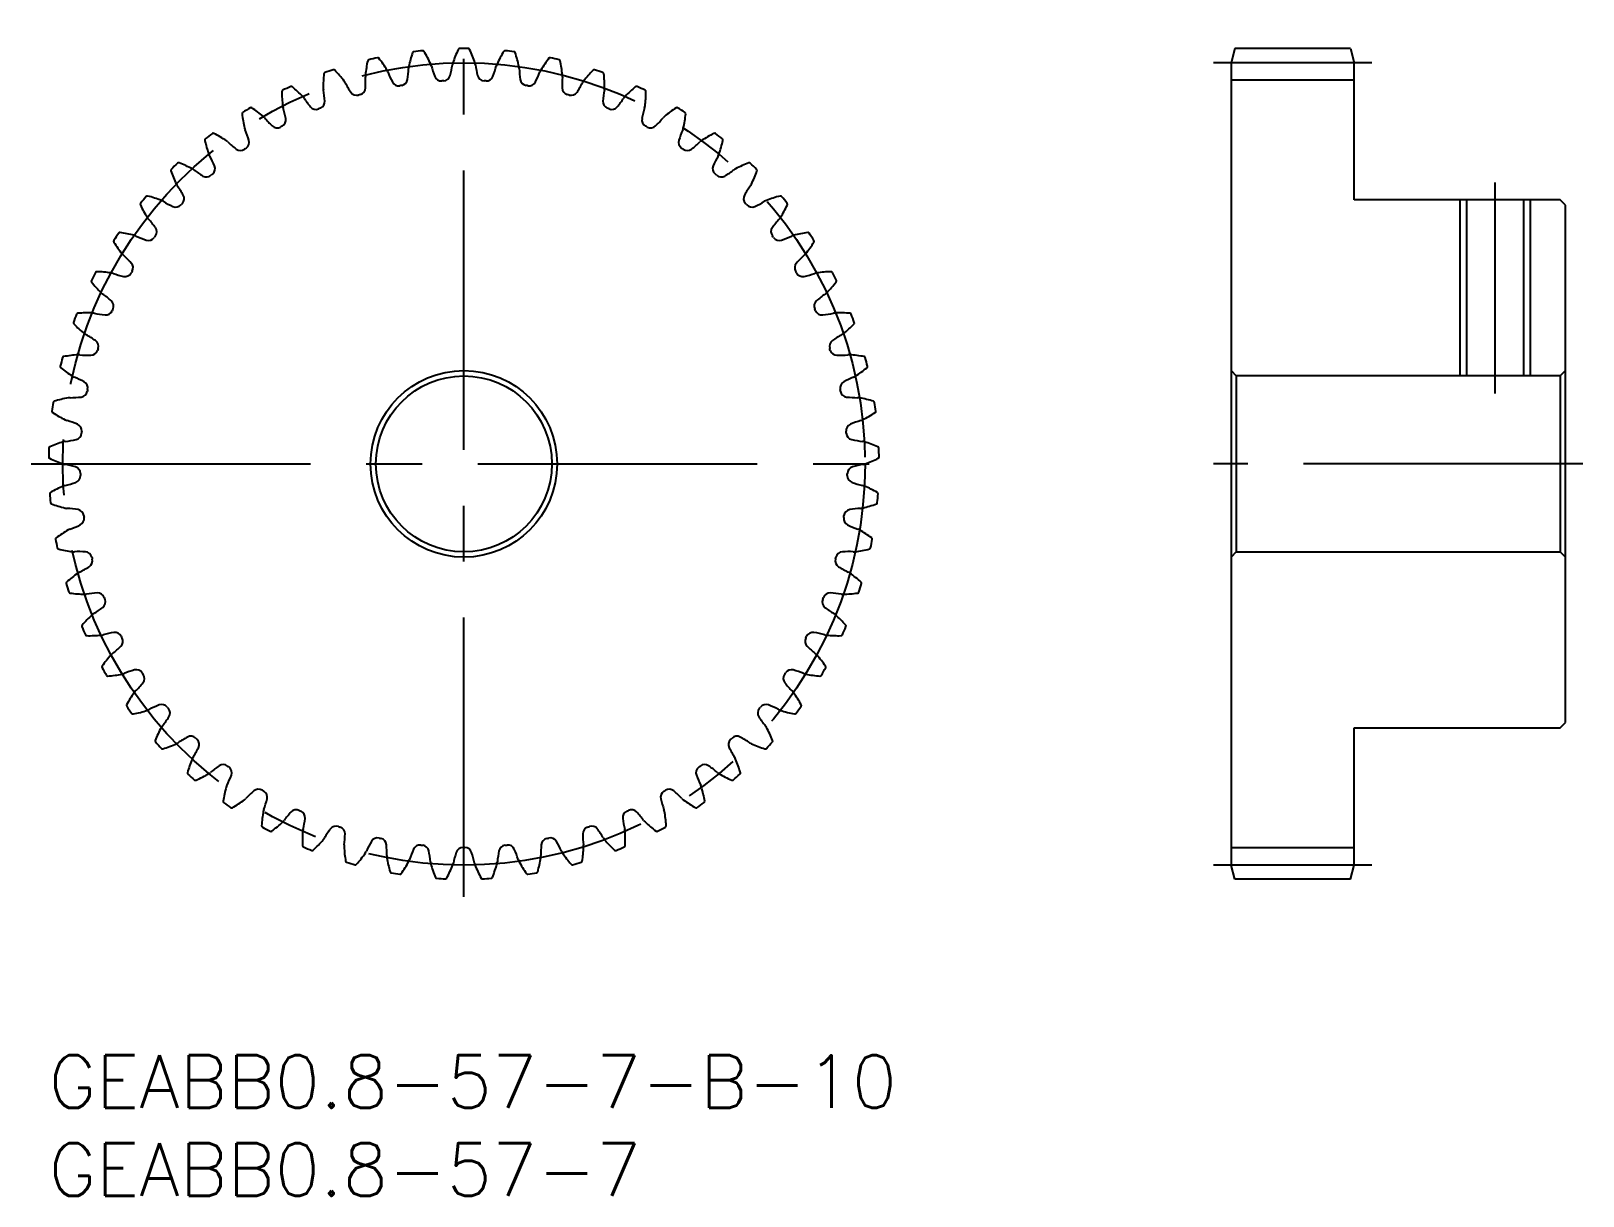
# Model space of a CAD drawing. Extents: x -1 to 87.2, y -8 to 58.2.
import ezdxf

# ---------------------------------------------------------------- set-up
doc = ezdxf.new("R2010")
doc.units = 0
doc.header["$LTSCALE"] = 0.5
doc.linetypes.add('CENTER', pattern=[50.8, 31.75, -6.35, 6.35, -6.35])
for name, color, linetype in [('MSM_CENTER', 1, 'CENTER'), ('MSM_CONTINUOUS', 7, 'CONTINUOUS'), ('MSM_NARROW', 5, 'CONTINUOUS'), ('MSM_PART_NUMBER', 7, 'CONTINUOUS')]:
    doc.layers.add(name, color=color, linetype=linetype)
doc.styles.get("Standard").update_dxf_attribs({"font": 'txt.shx', "height": 3, "bigfont": 'bigfont.shx'})

# ---------------------------------------------------------------- blocks, each defined once
blk = doc.blocks.new('*U2')
at = {"layer": 'MSM_PART_NUMBER'}
blk.add_text('GEABB0.8-57-7-B-10', height=3, dxfattribs=at).set_placement((0, -3))
blk = doc.blocks.new('*U3')
at = {"layer": 'MSM_PART_NUMBER'}
blk.add_text('GEABB0.8-57-7', height=3, dxfattribs=at).set_placement((0, -8))

msp = doc.modelspace()

# ---------------------------------------------------------------- linework, layer by layer
at = {"layer": 'MSM_CENTER'}
for p, q in [((23.6, 9), (23.6, 58.2)), ((75.2, 56.4), (66.2, 56.4)), ((82.2, 49.6), (82.2, 37.6)), ((-1, 33.6), (48.2, 33.6)), ((87.2, 33.6), (66.2, 33.6)), ((75.2, 10.8), (66.2, 10.8))]:
    msp.add_line(p, q, dxfattribs=at)
msp.add_circle((23.6, 33.6), 22.8, dxfattribs=at)
at = {"layer": 'MSM_CONTINUOUS'}
for p, q in [((67.414, 57.2), (67.2, 56.4)), ((73.986, 57.2), (67.414, 57.2)), ((73.986, 57.2), (74.2, 56.4)), ((67.2, 56.4), (67.2, 10.8)), ((74.2, 48.6), (74.2, 56.4)), ((74.2, 55.4), (67.2, 55.4)), ((85.9, 48.6), (74.2, 48.6)), ((80.579, 48.6), (80.579, 38.6)), ((83.821, 48.6), (83.821, 38.6)), ((86.2, 48.3), (85.9, 48.6)), ((86.2, 18.9), (86.2, 48.3)), ((67.2, 38.9), (67.5, 38.6)), ((85.9, 38.6), (86.2, 38.9)), ((67.5, 38.6), (67.5, 28.6)), ((85.9, 38.6), (67.5, 38.6)), ((85.9, 38.6), (85.9, 28.6)), ((67.5, 28.6), (67.2, 28.3)), ((67.5, 28.6), (85.9, 28.6)), ((86.2, 28.3), (85.9, 28.6)), ((74.2, 10.8), (74.2, 18.6)), ((74.2, 18.6), (85.9, 18.6)), ((85.9, 18.6), (86.2, 18.9)), ((67.2, 11.8), (74.2, 11.8)), ((67.414, 10), (67.2, 10.8)), ((73.986, 10), (74.2, 10.8)), ((73.986, 10), (67.414, 10))]:
    msp.add_line(p, q, dxfattribs=at)
for radius in [5.3, 5]:
    msp.add_circle((23.6, 33.6), radius, dxfattribs=at)
for centre, radius, start, end in [((25.092, 54.984), 7.125, 167.61867, 174.21053), ((18.21, 56.494), 0.08, 103.24716, 167.61868), ((23.6, 33.6), 23.6, 102.01624, 103.24692), ((18.703, 56.605), 0.08, 37.64449, 102.01626), ((13.125, 52.302), 7.125, 31.05263, 37.64449), ((27.435, 54.69), 7.125, 161.30288, 167.89474), ((20.762, 56.948), 0.08, 96.93137, 161.30289), ((23.6, 33.6), 23.6, 95.70045, 96.93113), ((21.264, 57.004), 0.08, 31.3287, 95.70044), ((15.246, 53.341), 7.125, 24.73684, 31.3287), ((29.732, 54.14), 7.125, 154.98709, 161.57895), ((23.347, 57.119), 0.08, 90.61558, 154.9871), ((23.6, 33.6), 23.6, 89.38466, 90.61534), ((23.853, 57.119), 0.08, 25.01291, 89.38468), ((17.468, 54.14), 7.125, 18.42105, 25.01291), ((31.954, 53.341), 7.125, 148.6713, 155.26316), ((25.936, 57.004), 0.08, 84.29979, 148.67133), ((23.6, 33.6), 23.6, 83.06887, 84.29955), ((26.438, 56.948), 0.08, 18.69703, 83.06885), ((19.765, 54.69), 7.125, 12.10526, 18.69712), ((34.075, 52.302), 7.125, 142.35551, 148.94737), ((28.497, 56.605), 0.08, 77.98376, 142.35554), ((23.6, 33.6), 23.6, 76.75308, 77.98376), ((28.99, 56.494), 0.08, 12.38124, 76.75306), ((22.108, 54.984), 7.125, 5.78947, 12.38133), ((22.73, 55.018), 7.125, 173.93446, 180.52632), ((15.725, 55.762), 0.08, 109.5627, 173.93447), ((23.6, 33.6), 23.6, 108.33203, 109.5627), ((16.202, 55.926), 0.08, 43.96028, 108.33205), ((11.131, 51.036), 7.125, 37.36842, 43.96028), ((18.662, 55.636), 0.662, 174.21026, 184.28693), ((12.317, 55.16), 5.7, 358.03082, 4.28719), ((18.662, 55.636), 0.662, 20.97623, 31.0529), ((24.602, 57.913), 5.7, 200.97597, 207.23234), ((14.758, 56.27), 5.7, 351.71503, 357.9714), ((21.116, 56.045), 0.662, 167.89447, 177.97114), ((21.116, 56.045), 0.662, 14.66044, 24.73711), ((27.271, 57.655), 5.7, 194.66018, 200.91655), ((22.32, 55.763), 0.4, 200.91654, 273.30515), ((22.434, 55.769), 0.4, 273.01064, 345.39924), ((17.305, 57.105), 5.7, 345.39924, 351.65561), ((23.6, 56.182), 0.662, 161.57868, 171.65535), ((23.6, 56.182), 0.662, 8.34465, 18.42133), ((29.895, 57.105), 5.7, 188.34439, 194.60076), ((24.766, 55.769), 0.4, 194.60076, 266.98936), ((24.88, 55.763), 0.4, 266.69485, 339.08346), ((19.929, 57.655), 5.7, 339.08345, 345.33982), ((26.084, 56.045), 0.662, 155.26288, 165.33956), ((26.084, 56.045), 0.662, 2.02886, 12.10553), ((32.442, 56.27), 5.7, 182.0286, 188.28497), ((22.598, 57.913), 5.7, 332.76766, 339.02403), ((28.538, 55.636), 0.662, 148.94709, 159.02377), ((34.883, 55.16), 5.7, 175.71281, 181.96918), ((28.538, 55.636), 0.662, 355.71307, 5.78974), ((36.069, 51.036), 7.125, 136.03972, 142.63158), ((30.998, 55.926), 0.08, 71.66797, 136.03976), ((23.6, 33.6), 23.6, 70.4373, 71.66797), ((31.475, 55.762), 0.08, 6.06545, 70.43727), ((24.47, 55.018), 7.125, 359.47368, 6.06554), ((13.334, 54.761), 0.08, 115.87849, 180.25027), ((20.379, 54.792), 7.125, 180.25025, 186.8421), ((23.6, 33.6), 23.6, 114.64782, 115.87849), ((13.791, 54.977), 0.08, 50.27607, 114.64782), ((9.289, 49.559), 7.125, 43.68421, 50.27607), ((16.268, 54.959), 0.662, 180.52605, 190.60272), ((10.014, 53.788), 5.7, 4.34661, 10.60298), ((16.268, 54.959), 0.662, 27.29202, 37.36869), ((21.922, 57.876), 5.7, 207.29176, 213.54813), ((17.504, 54.947), 0.4, 213.54812, 285.93673), ((17.614, 54.978), 0.4, 285.64223, 358.03082), ((19.89, 55.488), 0.4, 207.23233, 279.62094), ((23.6, 33.6), 21.8, 99.32643, 99.62094), ((20.002, 55.507), 0.4, 279.32644, 351.71503), ((23.6, 33.6), 21.8, 93.01064, 93.30515), ((23.6, 33.6), 21.8, 86.69485, 86.98936), ((27.198, 55.507), 0.4, 188.28497, 260.67357), ((23.6, 33.6), 21.8, 80.37906, 80.67357), ((27.31, 55.488), 0.4, 260.37907, 332.76767), ((29.586, 54.978), 0.4, 181.96918, 254.35778), ((29.696, 54.947), 0.4, 254.06328, 326.45188), ((25.278, 57.876), 5.7, 326.45187, 332.70824), ((30.932, 54.959), 0.662, 142.6313, 152.70798), ((37.186, 53.788), 5.7, 169.39702, 175.65339), ((30.932, 54.959), 0.662, 349.39728, 359.47395), ((37.911, 49.559), 7.125, 129.72393, 136.31579), ((33.409, 54.977), 0.08, 65.35218, 129.72397), ((23.6, 33.6), 23.6, 64.12151, 65.35218), ((26.821, 54.792), 7.125, 353.1579, 359.74975), ((33.866, 54.761), 0.08, 359.74966, 64.12148), ((23.6, 33.6), 23.6, 120.96361, 122.19428), ((11.499, 53.768), 0.08, 56.59186, 120.96361), ((7.62, 47.887), 7.125, 50, 56.59186), ((13.962, 54.022), 0.662, 186.84184, 196.91851), ((7.876, 52.171), 5.7, 10.6624, 16.91877), ((13.962, 54.022), 0.662, 33.60781, 43.68448), ((19.261, 57.544), 5.7, 213.60755, 219.86392), ((15.193, 54.147), 0.4, 219.86391, 292.25252), ((23.6, 33.6), 21.8, 111.95801, 112.25252), ((15.299, 54.19), 0.4, 291.95802, 4.34661), ((23.6, 33.6), 21.8, 105.64222, 105.93673), ((23.6, 33.6), 21.8, 74.06327, 74.35778), ((31.901, 54.19), 0.4, 175.65339, 248.04199), ((23.6, 33.6), 21.8, 67.74748, 68.04199), ((32.007, 54.147), 0.4, 247.74748, 320.13609), ((27.939, 57.544), 5.7, 320.13608, 326.39245), ((33.238, 54.022), 0.662, 136.31552, 146.39219), ((39.324, 52.171), 5.7, 163.08123, 169.3376), ((33.238, 54.022), 0.662, 343.08149, 353.15817), ((39.58, 47.887), 7.125, 123.40814, 130), ((35.701, 53.768), 0.08, 59.03639, 123.40818), ((23.6, 33.6), 23.6, 57.80572, 59.03639), ((11.069, 53.504), 0.08, 122.19428, 186.56605), ((18.068, 54.309), 7.125, 186.56604, 193.15789), ((11.774, 52.838), 0.662, 39.9236, 50.00027), ((16.654, 56.921), 5.7, 219.92334, 226.17971), ((13.084, 53.151), 0.4, 298.27381, 10.6624), ((34.116, 53.151), 0.4, 169.3376, 241.7262), ((30.546, 56.921), 5.7, 313.82029, 320.07666), ((35.426, 52.838), 0.662, 129.99973, 140.0764), ((29.132, 54.309), 7.125, 346.84211, 353.43396), ((36.131, 53.504), 0.08, 353.43396, 57.80569), ((8.955, 52.004), 0.08, 128.51007, 192.88185), ((23.6, 33.6), 23.6, 127.2794, 128.51007), ((9.354, 52.315), 0.08, 62.90765, 127.2794), ((6.145, 46.043), 7.125, 56.31579, 62.90765), ((11.774, 52.838), 0.662, 193.15762, 203.2343), ((5.928, 50.328), 5.7, 16.97819, 23.23456), ((12.984, 53.097), 0.4, 226.1797, 298.56831), ((23.6, 33.6), 21.8, 118.2738, 118.56831), ((23.6, 33.6), 21.8, 61.43169, 61.7262), ((34.216, 53.097), 0.4, 241.43169, 313.8203), ((41.272, 50.328), 5.7, 156.76544, 163.02181), ((35.426, 52.838), 0.662, 336.7657, 346.84238), ((41.055, 46.043), 7.125, 117.09236, 123.68421), ((37.846, 52.315), 0.08, 52.7206, 117.09239), ((23.6, 33.6), 23.6, 51.48993, 52.7206), ((38.245, 52.004), 0.08, 347.11817, 51.4899), ((15.823, 53.575), 7.125, 192.88183, 199.47368), ((9.73, 51.42), 0.662, 199.47341, 209.55008), ((9.73, 51.42), 0.662, 46.23939, 56.31606), ((14.13, 56.015), 5.7, 226.23913, 232.4955), ((10.903, 51.811), 0.4, 232.49549, 304.88409), ((23.6, 33.6), 21.8, 124.58959, 124.88409), ((10.997, 51.876), 0.4, 304.5896, 16.97819), ((36.203, 51.876), 0.4, 163.02181, 235.41041), ((23.6, 33.6), 21.8, 55.11591, 55.41041), ((36.297, 51.811), 0.4, 235.11591, 307.50451), ((33.07, 56.015), 5.7, 307.5045, 313.76087), ((37.47, 51.42), 0.662, 123.68393, 133.76061), ((37.47, 51.42), 0.662, 330.44992, 340.52659), ((31.377, 53.575), 7.125, 340.52632, 347.11817), ((7.019, 50.282), 0.08, 134.82586, 199.19764), ((23.6, 33.6), 23.6, 133.59519, 134.82586), ((7.382, 50.634), 0.08, 69.22343, 133.59519), ((4.883, 44.047), 7.125, 62.63158, 69.22343), ((7.854, 49.786), 0.662, 52.55518, 62.63185), ((11.722, 54.838), 5.7, 232.55492, 238.81129), ((4.195, 48.283), 5.7, 23.29398, 29.55034), ((9.063, 50.379), 0.4, 310.90539, 23.29398), ((38.137, 50.379), 0.4, 156.70602, 229.09462), ((43.005, 48.283), 5.7, 150.44966, 156.70602), ((35.478, 54.838), 5.7, 301.18871, 307.44508), ((39.346, 49.786), 0.662, 117.36814, 127.44482), ((42.317, 44.047), 7.125, 110.77657, 117.36842), ((39.818, 50.634), 0.08, 46.40481, 110.7766), ((23.6, 33.6), 23.6, 45.17414, 46.40481), ((40.181, 50.282), 0.08, 340.80238, 45.17411), ((13.673, 52.598), 7.125, 199.19762, 205.78947), ((7.854, 49.786), 0.662, 205.7892, 215.86587), ((2.698, 46.059), 5.7, 29.60977, 35.86613), ((8.977, 50.304), 0.4, 238.81128, 311.19988), ((23.6, 33.6), 21.8, 130.90538, 131.19988), ((23.6, 33.6), 21.8, 48.80012, 49.09462), ((38.223, 50.304), 0.4, 228.80012, 301.18872), ((44.502, 46.059), 5.7, 144.13387, 150.39024), ((39.346, 49.786), 0.662, 324.13413, 334.2108), ((33.527, 52.598), 7.125, 334.21053, 340.80238), ((23.6, 33.6), 23.6, 139.91098, 141.14165), ((5.606, 48.746), 0.08, 75.53922, 139.91098), ((3.847, 41.925), 7.125, 68.94737, 75.53922), ((6.169, 47.956), 0.662, 58.87097, 68.94765), ((9.458, 53.402), 5.7, 238.87071, 245.12708), ((7.306, 48.678), 0.4, 317.22118, 29.60977), ((39.894, 48.678), 0.4, 150.39024, 222.77883), ((37.742, 53.402), 5.7, 294.87292, 301.12929), ((41.031, 47.956), 0.662, 111.05235, 121.12903), ((43.353, 41.925), 7.125, 104.46078, 111.05263), ((41.594, 48.746), 0.08, 40.08902, 104.46081), ((23.6, 33.6), 23.6, 38.85835, 40.08902), ((5.285, 48.356), 0.08, 141.14165, 205.51342), ((11.643, 51.391), 7.125, 205.51341, 212.10526), ((7.228, 48.594), 0.4, 245.12707, 317.51567), ((23.6, 33.6), 21.8, 137.22117, 137.51567), ((23.6, 33.6), 21.8, 42.48433, 42.77883), ((39.972, 48.594), 0.4, 222.48433, 294.87293), ((35.557, 51.391), 7.125, 327.89474, 334.48659), ((41.915, 48.356), 0.08, 334.48659, 38.85832), ((4.049, 46.675), 0.08, 81.85501, 146.22675), ((3.051, 39.701), 7.125, 75.26316, 81.85501), ((6.169, 47.956), 0.662, 212.10499, 222.18166), ((1.454, 43.684), 5.7, 35.92555, 42.18192), ((5.746, 46.794), 0.4, 323.53697, 35.92556), ((41.454, 46.794), 0.4, 144.07445, 216.46304), ((45.746, 43.684), 5.7, 137.81808, 144.07445), ((41.031, 47.956), 0.662, 317.81834, 327.89501), ((44.149, 39.701), 7.125, 98.14499, 104.73684), ((43.151, 46.675), 0.08, 33.77323, 98.14502), ((3.773, 46.252), 0.08, 147.45768, 211.82921), ((23.6, 33.6), 23.6, 146.22677, 147.45744), ((9.758, 49.967), 7.125, 211.8292, 218.42105), ((4.695, 45.951), 0.662, 65.18676, 75.26343), ((7.365, 51.726), 5.7, 245.1865, 251.44287), ((5.678, 46.702), 0.4, 251.44286, 323.83146), ((23.6, 33.6), 21.8, 143.53696, 143.83146), ((23.6, 33.6), 21.8, 36.16854, 36.46304), ((41.522, 46.702), 0.4, 216.16854, 288.55714), ((39.835, 51.726), 5.7, 288.55713, 294.8135), ((42.505, 45.951), 0.662, 104.73657, 114.81324), ((37.442, 49.967), 7.125, 321.57895, 328.1708), ((23.6, 33.6), 23.6, 32.54256, 33.77323), ((43.427, 46.252), 0.08, 328.1708, 32.54253), ((4.695, 45.951), 0.662, 218.42078, 228.49745), ((0.479, 41.186), 5.7, 42.24134, 48.49771), ((4.403, 44.749), 0.4, 329.85276, 42.24135), ((42.797, 44.749), 0.4, 137.75866, 210.14725), ((46.721, 41.186), 5.7, 131.50229, 137.75866), ((42.505, 45.951), 0.662, 311.50255, 321.57922), ((23.6, 33.6), 23.6, 152.54256, 153.77323), ((2.729, 44.445), 0.08, 88.1708, 152.54254), ((2.505, 37.403), 7.125, 81.57895, 88.1708), ((3.451, 43.797), 0.662, 71.50255, 81.57922), ((5.47, 49.83), 5.7, 251.50229, 257.75866), ((4.346, 44.651), 0.4, 257.75865, 330.14725), ((23.6, 33.6), 21.8, 149.85275, 150.14725), ((23.6, 33.6), 21.8, 29.85275, 30.14725), ((42.854, 44.651), 0.4, 209.85275, 282.24135), ((41.73, 49.83), 5.7, 282.24134, 288.49771), ((43.749, 43.797), 0.662, 98.42078, 108.49745), ((44.695, 37.403), 7.125, 91.8292, 98.42105), ((44.471, 44.445), 0.08, 27.45744, 91.82923), ((23.6, 33.6), 23.6, 26.22677, 27.45744), ((2.501, 43.994), 0.08, 153.77323, 218.14501), ((8.042, 48.345), 7.125, 218.14499, 224.73684), ((3.451, 43.797), 0.662, 224.73657, 234.81324), ((-0.215, 38.597), 5.7, 48.55713, 54.8135), ((47.415, 38.597), 5.7, 125.1865, 131.44287), ((43.749, 43.797), 0.662, 305.18676, 315.26343), ((39.158, 48.345), 7.125, 315.26316, 321.85501), ((44.699, 43.994), 0.08, 321.85501, 26.22674), ((3.293, 42.57), 0.4, 336.16855, 48.55714), ((23.6, 33.6), 21.8, 156.16854, 156.46304), ((43.907, 42.57), 0.4, 131.44287, 203.83146), ((23.6, 33.6), 21.8, 23.53696, 23.83146), ((1.486, 41.61), 0.08, 160.08902, 224.46079), ((23.6, 33.6), 23.6, 158.85835, 160.08902), ((6.514, 46.544), 7.125, 224.46078, 231.05263), ((1.663, 42.083), 0.08, 94.48659, 158.85833), ((2.214, 35.06), 7.125, 87.89474, 94.48659), ((2.452, 41.518), 0.662, 77.81834, 87.89501), ((3.794, 47.737), 5.7, 257.81808, 264.07445), ((3.247, 42.465), 0.4, 264.07444, 336.46304), ((43.953, 42.465), 0.4, 203.53696, 275.92556), ((43.406, 47.737), 5.7, 275.92555, 282.18192), ((44.748, 41.518), 0.662, 92.10499, 102.18166), ((44.986, 35.06), 7.125, 85.51341, 92.10526), ((40.686, 46.544), 7.125, 308.94737, 315.53922), ((45.537, 42.083), 0.08, 21.14165, 85.51344), ((23.6, 33.6), 23.6, 19.91098, 21.14165), ((45.714, 41.61), 0.08, 315.53922, 19.91096), ((2.452, 41.518), 0.662, 231.05236, 241.12903), ((-0.62, 35.947), 5.7, 54.87292, 61.12929), ((2.429, 40.281), 0.4, 342.48434, 54.87293), ((44.771, 40.281), 0.4, 125.12708, 197.51567), ((47.82, 35.947), 5.7, 118.87071, 125.12708), ((44.748, 41.518), 0.662, 298.87097, 308.94765), ((0.863, 39.618), 0.08, 100.80238, 165.17412), ((2.183, 32.698), 7.125, 94.21053, 100.80238), ((1.709, 39.144), 0.662, 84.13413, 94.2108), ((2.359, 45.472), 5.7, 264.13387, 270.39023), ((2.395, 40.173), 0.4, 270.39023, 342.77883), ((23.6, 33.6), 21.8, 162.48433, 162.77883), ((23.6, 33.6), 21.8, 17.22117, 17.51567), ((44.805, 40.173), 0.4, 197.22117, 269.60977), ((44.841, 45.472), 5.7, 269.60977, 275.86613), ((45.491, 39.144), 0.662, 85.7892, 95.86587), ((45.017, 32.698), 7.125, 79.19762, 85.78947), ((46.337, 39.618), 0.08, 14.82586, 79.19765), ((0.739, 39.129), 0.08, 166.40481, 230.77658), ((23.6, 33.6), 23.6, 165.17414, 166.40481), ((5.194, 44.586), 7.125, 230.77657, 237.36842), ((42.006, 44.586), 7.125, 302.63158, 309.22343), ((23.6, 33.6), 23.6, 13.59519, 14.82586), ((46.461, 39.129), 0.08, 309.22343, 13.59518), ((1.709, 39.144), 0.662, 237.36815, 247.44482), ((-0.731, 33.268), 5.7, 61.18871, 67.44508), ((1.823, 37.912), 0.4, 348.80013, 61.18872), ((45.377, 37.912), 0.4, 118.81129, 191.19988), ((47.931, 33.268), 5.7, 112.55492, 118.81129), ((45.491, 39.144), 0.662, 292.55518, 302.63186), ((23.6, 33.6), 23.6, 171.48993, 172.7206), ((0.339, 37.081), 0.08, 107.11817, 171.48991), ((2.413, 30.348), 7.125, 100.52632, 107.11817), ((1.232, 36.702), 0.662, 90.44992, 100.52659), ((1.182, 43.064), 5.7, 270.44966, 276.70602), ((1.801, 37.8), 0.4, 276.70602, 349.09462), ((23.6, 33.6), 21.8, 168.80012, 169.09462), ((23.6, 33.6), 21.8, 10.90538, 11.19988), ((45.399, 37.8), 0.4, 190.90538, 263.29398), ((46.018, 43.064), 5.7, 263.29398, 269.55034), ((45.968, 36.702), 0.662, 79.47341, 89.55008), ((44.787, 30.348), 7.125, 72.88183, 79.47368), ((46.861, 37.081), 0.08, 8.51007, 72.88187), ((23.6, 33.6), 23.6, 7.2794, 8.51007), ((0.27, 36.58), 0.08, 172.7206, 237.09238), ((4.097, 42.495), 7.125, 237.09236, 243.68421), ((43.103, 42.495), 7.125, 296.31579, 302.90765), ((46.93, 36.58), 0.08, 302.90765, 7.27939), ((1.232, 36.702), 0.662, 243.68394, 253.76061), ((-0.547, 30.593), 5.7, 67.5045, 73.76087), ((1.471, 35.376), 0.4, 283.02181, 355.41041), ((1.481, 35.49), 0.4, 355.11592, 67.50451), ((23.6, 33.6), 21.8, 175.1159, 175.41041), ((45.719, 35.49), 0.4, 112.4955, 184.88409), ((23.6, 33.6), 21.8, 4.58959, 4.88409), ((45.729, 35.376), 0.4, 184.58959, 256.97819), ((47.747, 30.593), 5.7, 106.23913, 112.4955), ((45.968, 36.702), 0.662, 286.23939, 296.31607), ((23.6, 33.6), 23.6, 177.80572, 179.03639), ((0.097, 34.501), 0.08, 113.43396, 177.8057), ((2.899, 28.037), 7.125, 106.84211, 113.43396), ((1.026, 34.222), 0.662, 96.7657, 106.84238), ((0.277, 40.54), 5.7, 276.76544, 283.02181), ((46.923, 40.54), 5.7, 256.97819, 263.23456), ((46.174, 34.222), 0.662, 73.15762, 83.2343), ((44.301, 28.037), 7.125, 66.56604, 73.15789), ((47.103, 34.501), 0.08, 2.19428, 66.56608), ((23.6, 33.6), 23.6, 0.96361, 2.19428), ((0.083, 33.996), 0.08, 179.03639, 243.40816), ((3.237, 40.295), 7.125, 243.40814, 250), ((1.026, 34.222), 0.662, 249.99973, 260.0764), ((-0.07, 27.955), 5.7, 73.82029, 80.07666), ((47.27, 27.955), 5.7, 99.92334, 106.17971), ((46.174, 34.222), 0.662, 279.9236, 290.00028), ((43.963, 40.295), 7.125, 290, 296.59186), ((47.117, 33.996), 0.08, 296.59186, 0.96359), ((1.407, 33.045), 0.4, 1.4317, 73.8203), ((1.41, 32.931), 0.4, 289.3376, 1.7262), ((23.6, 33.6), 21.8, 181.43169, 181.7262), ((23.6, 33.6), 21.8, 358.2738, 358.56831), ((45.79, 32.931), 0.4, 178.2738, 250.6624), ((45.793, 33.045), 0.4, 106.17971, 178.56831), ((0.141, 31.91), 0.08, 119.74975, 184.12149), ((23.6, 33.6), 23.6, 184.12151, 185.35218), ((3.637, 25.793), 7.125, 113.1579, 119.74975), ((1.095, 31.735), 0.662, 103.08149, 113.15817), ((-0.345, 37.932), 5.7, 283.08123, 289.3376), ((47.545, 37.932), 5.7, 250.6624, 256.91877), ((46.105, 31.735), 0.662, 66.84184, 76.91851), ((43.563, 25.793), 7.125, 60.25025, 66.8421), ((23.6, 33.6), 23.6, 354.64782, 355.87849), ((47.059, 31.91), 0.08, 355.87849, 60.25028), ((0.183, 31.406), 0.08, 185.35218, 249.72395), ((2.624, 38.015), 7.125, 249.72393, 256.31579), ((1.095, 31.735), 0.662, 256.31552, 266.39219), ((0.695, 25.386), 5.7, 80.13608, 86.39245), ((1.603, 30.607), 0.4, 7.7475, 80.13609), ((45.597, 30.607), 0.4, 99.86392, 172.25252), ((46.505, 25.386), 5.7, 93.60755, 99.86392), ((46.105, 31.735), 0.662, 273.60781, 283.68449), ((44.576, 38.015), 7.125, 283.68421, 290.27607), ((47.017, 31.406), 0.08, 290.27607, 354.64781), ((-0.676, 35.272), 5.7, 289.39702, 295.65339), ((1.618, 30.494), 0.4, 295.65339, 8.04199), ((23.6, 33.6), 21.8, 187.74748, 188.04199), ((45.582, 30.494), 0.4, 171.95801, 244.34661), ((23.6, 33.6), 21.8, 351.95801, 352.25252), ((47.876, 35.272), 5.7, 244.34661, 250.60298), ((0.469, 29.339), 0.08, 126.06554, 190.43728), ((23.6, 33.6), 23.6, 190.4373, 191.66797), ((4.617, 23.644), 7.125, 119.47368, 126.06554), ((1.437, 29.271), 0.662, 109.39728, 119.47396), ((45.763, 29.271), 0.662, 60.52603, 70.60272), ((42.583, 23.644), 7.125, 53.93446, 60.52631), ((23.6, 33.6), 23.6, 348.33203, 349.5627), ((46.731, 29.339), 0.08, 349.5627, 53.9345), ((0.566, 28.843), 0.08, 191.66797, 256.03974), ((2.266, 35.68), 7.125, 256.03972, 262.63158), ((1.437, 29.271), 0.662, 262.63131, 272.70798), ((1.737, 22.916), 5.7, 86.45187, 92.70824), ((2.065, 28.206), 0.4, 14.06328, 86.45188), ((23.6, 33.6), 21.8, 194.06327, 194.35778), ((23.6, 33.6), 21.8, 345.64222, 345.93673), ((45.135, 28.206), 0.4, 93.54813, 165.93673), ((45.463, 22.916), 5.7, 87.29176, 93.54813), ((45.763, 29.271), 0.662, 267.29202, 277.3687), ((44.934, 35.68), 7.125, 277.36842, 283.96028), ((46.634, 28.843), 0.08, 283.96028, 348.33202), ((5.827, 21.616), 7.125, 125.78947, 132.38133), ((2.048, 26.859), 0.662, 115.71307, 125.78974), ((-0.713, 32.591), 5.7, 295.71281, 301.96918), ((2.093, 28.095), 0.4, 301.96918, 14.35778), ((45.107, 28.095), 0.4, 165.64222, 238.03082), ((47.913, 32.591), 5.7, 238.03082, 244.28719), ((45.152, 26.859), 0.662, 54.21024, 64.28693), ((41.373, 21.616), 7.125, 47.61867, 54.21052), ((1.078, 26.82), 0.08, 132.38133, 196.75307), ((23.6, 33.6), 23.6, 196.75308, 197.98376), ((23.6, 33.6), 23.6, 342.01624, 343.24692), ((46.122, 26.82), 0.08, 343.24692, 47.61871), ((1.229, 26.338), 0.08, 197.984, 262.35553), ((2.166, 33.321), 7.125, 262.35551, 268.94737), ((2.048, 26.859), 0.662, 268.9471, 279.02377), ((3.045, 20.575), 5.7, 92.76766, 99.02403), ((2.79, 25.869), 0.4, 20.37907, 92.76767), ((2.83, 25.762), 0.4, 308.28497, 20.67357), ((23.6, 33.6), 21.8, 200.37906, 200.67357), ((44.37, 25.762), 0.4, 159.32643, 231.71503), ((23.6, 33.6), 21.8, 339.32643, 339.62094), ((44.41, 25.869), 0.4, 87.23234, 159.62094), ((44.155, 20.575), 5.7, 80.97597, 87.23234), ((45.152, 26.859), 0.662, 260.97623, 271.05291), ((45.034, 33.321), 7.125, 271.05263, 277.64449), ((45.971, 26.338), 0.08, 277.64449, 342.01624), ((7.253, 19.734), 7.125, 132.10526, 138.69712), ((2.92, 24.529), 0.662, 122.02886, 132.10553), ((-0.454, 29.923), 5.7, 302.0286, 308.28497), ((47.654, 29.923), 5.7, 231.71503, 237.9714), ((44.28, 24.529), 0.662, 47.89446, 57.97114), ((39.947, 19.734), 7.125, 41.30288, 47.89474), ((1.961, 24.384), 0.08, 138.69712, 203.06886), ((23.6, 33.6), 23.6, 203.06887, 204.29955), ((2.164, 23.921), 0.08, 204.29955, 268.67132), ((2.327, 30.964), 7.125, 268.6713, 275.26316), ((2.92, 24.529), 0.662, 275.26289, 285.33956), ((4.603, 18.393), 5.7, 99.08345, 105.33982), ((3.766, 23.627), 0.4, 26.69486, 99.08346), ((43.434, 23.627), 0.4, 80.91655, 153.30515), ((42.597, 18.393), 5.7, 74.66018, 80.91655), ((44.28, 24.529), 0.662, 254.66044, 264.73712), ((44.873, 30.964), 7.125, 264.73684, 271.3287), ((45.036, 23.921), 0.08, 271.3287, 335.70045), ((23.6, 33.6), 23.6, 335.70045, 336.93113), ((45.239, 24.384), 0.08, 336.93113, 41.30292), ((0.096, 27.299), 5.7, 308.34439, 314.60076), ((3.818, 23.525), 0.4, 314.60076, 26.98936), ((23.6, 33.6), 21.8, 206.69485, 206.98936), ((43.382, 23.525), 0.4, 153.01064, 225.39924), ((23.6, 33.6), 21.8, 333.01064, 333.30515), ((47.104, 27.299), 5.7, 225.39924, 231.65561), ((3.106, 22.059), 0.08, 145.01291, 209.38466), ((8.878, 18.02), 7.125, 138.42105, 145.01291), ((4.043, 22.309), 0.662, 128.34465, 138.42132), ((43.157, 22.309), 0.662, 41.57867, 51.65535), ((38.322, 18.02), 7.125, 34.98709, 41.57895), ((44.094, 22.059), 0.08, 330.61534, 34.98713), ((23.6, 33.6), 23.6, 209.38466, 210.61534), ((3.359, 21.622), 0.08, 210.61534, 274.98711), ((2.746, 28.64), 7.125, 274.98709, 281.57895), ((4.043, 22.309), 0.662, 281.57868, 291.65535), ((6.391, 16.396), 5.7, 105.39924, 111.65561), ((4.984, 21.506), 0.4, 33.01065, 105.39924), ((23.6, 33.6), 21.8, 213.01064, 213.30515), ((5.046, 21.41), 0.4, 320.91654, 33.30515), ((42.154, 21.41), 0.4, 146.69485, 219.08346), ((23.6, 33.6), 21.8, 326.69485, 326.98936), ((42.216, 21.506), 0.4, 74.60077, 146.98936), ((40.809, 16.396), 5.7, 68.34439, 74.60076), ((43.157, 22.309), 0.662, 248.34465, 258.42133), ((44.454, 28.64), 7.125, 258.42105, 265.01291), ((43.841, 21.622), 0.08, 265.01291, 329.38465), ((23.6, 33.6), 23.6, 329.38466, 330.61534), ((10.681, 16.495), 7.125, 144.73684, 151.3287), ((5.404, 20.226), 0.662, 134.66044, 144.73712), ((0.932, 24.751), 5.7, 314.66018, 320.91655), ((46.268, 24.751), 5.7, 219.08345, 225.33982), ((41.796, 20.226), 0.662, 35.26288, 45.33956), ((36.519, 16.495), 7.125, 28.6713, 35.26316), ((4.5, 19.875), 0.08, 151.3287, 215.70045), ((23.6, 33.6), 23.6, 215.70045, 216.93113), ((4.799, 19.468), 0.08, 216.93137, 281.3029), ((3.418, 26.376), 7.125, 281.30288, 287.89474), ((5.404, 20.226), 0.662, 287.89447, 297.97114), ((8.388, 14.607), 5.7, 111.71503, 117.9714), ((6.427, 19.531), 0.4, 39.32644, 111.71503), ((23.6, 33.6), 21.8, 219.32643, 219.62094), ((6.5, 19.443), 0.4, 327.23233, 39.62094), ((40.7, 19.443), 0.4, 140.37906, 212.76767), ((23.6, 33.6), 21.8, 320.37906, 320.67357), ((40.773, 19.531), 0.4, 68.28497, 140.67357), ((38.812, 14.607), 5.7, 62.0286, 68.28497), ((41.796, 20.226), 0.662, 242.02886, 252.10554), ((43.782, 26.376), 7.125, 252.10526, 258.69712), ((42.401, 19.468), 0.08, 258.69712, 323.06886), ((23.6, 33.6), 23.6, 323.06887, 324.29955), ((42.7, 19.875), 0.08, 324.29955, 28.67134), ((12.641, 15.178), 7.125, 151.05263, 157.64449), ((6.986, 18.306), 0.662, 140.97623, 151.05291), ((2.043, 22.311), 5.7, 320.97597, 327.23234), ((45.157, 22.311), 5.7, 212.76766, 219.02403), ((40.214, 18.306), 0.662, 28.9471, 39.02377), ((34.559, 15.178), 7.125, 22.35551, 28.94737), ((6.126, 17.857), 0.08, 157.64449, 222.01624), ((23.6, 33.6), 23.6, 222.01624, 223.24692), ((4.335, 24.2), 7.125, 287.61867, 294.21053), ((6.986, 18.306), 0.662, 294.21026, 304.28693), ((10.57, 13.049), 5.7, 118.03082, 124.28719), ((8.079, 17.727), 0.4, 45.64223, 118.03082), ((23.6, 33.6), 21.8, 225.64222, 225.93673), ((8.161, 17.648), 0.4, 333.54812, 45.93673), ((39.039, 17.648), 0.4, 134.06327, 206.45188), ((23.6, 33.6), 21.8, 314.06327, 314.35778), ((39.121, 17.727), 0.4, 61.96918, 134.35778), ((36.63, 13.049), 5.7, 55.71281, 61.96918), ((40.214, 18.306), 0.662, 235.71307, 245.78975), ((42.865, 24.2), 7.125, 245.78947, 252.38133), ((23.6, 33.6), 23.6, 316.75308, 317.98376), ((41.074, 17.857), 0.08, 317.98376, 22.35555), ((6.468, 17.485), 0.08, 223.24692, 287.61869), ((14.734, 14.084), 7.125, 157.36842, 163.96028), ((8.769, 16.571), 0.662, 147.29202, 157.3687), ((3.416, 20.009), 5.7, 327.29176, 333.54813), ((43.784, 20.009), 5.7, 206.45187, 212.70824), ((38.431, 16.571), 0.662, 22.63131, 32.70798), ((32.466, 14.084), 7.125, 16.03972, 22.63158), ((40.732, 17.485), 0.08, 252.38133, 316.75307), ((7.964, 16.03), 0.08, 163.96028, 228.33203), ((23.6, 33.6), 23.6, 228.33203, 229.5627), ((5.486, 22.138), 7.125, 293.93446, 300.52632), ((8.769, 16.571), 0.662, 300.52605, 310.60272), ((12.91, 11.74), 5.7, 124.34661, 130.60298), ((9.919, 16.116), 0.4, 51.95802, 124.34661), ((5.033, 17.871), 5.7, 333.60755, 339.86392), ((23.6, 33.6), 21.8, 231.95801, 232.25252), ((10.01, 16.046), 0.4, 339.86391, 52.25252), ((37.19, 16.046), 0.4, 127.74748, 200.13609), ((42.167, 17.871), 5.7, 200.13608, 206.39245), ((23.6, 33.6), 21.8, 307.74748, 308.04199), ((37.281, 16.116), 0.4, 55.65338, 128.04199), ((34.29, 11.74), 5.7, 49.39702, 55.65339), ((38.431, 16.571), 0.662, 229.39728, 239.47396), ((41.714, 22.138), 7.125, 239.47369, 246.06554), ((23.6, 33.6), 23.6, 310.4373, 311.66797), ((39.236, 16.03), 0.08, 311.66797, 16.03976), ((8.345, 15.699), 0.08, 229.5627, 293.93448), ((16.935, 13.227), 7.125, 163.68421, 170.27607), ((10.733, 15.043), 0.662, 153.60781, 163.68449), ((15.379, 10.697), 5.7, 130.6624, 136.91877), ((11.926, 14.717), 0.4, 58.27381, 130.6624), ((23.6, 33.6), 21.8, 238.2738, 238.56831), ((12.023, 14.658), 0.4, 346.1797, 58.56831), ((35.177, 14.658), 0.4, 121.43169, 193.8203), ((23.6, 33.6), 21.8, 301.43169, 301.7262), ((35.274, 14.717), 0.4, 49.33759, 121.7262), ((31.821, 10.697), 5.7, 43.08123, 49.3376), ((36.467, 15.043), 0.662, 16.31552, 26.39219), ((30.265, 13.227), 7.125, 9.72393, 16.31579), ((38.855, 15.699), 0.08, 246.06554, 310.43728), ((9.991, 14.417), 0.08, 170.27607, 234.64782), ((23.6, 33.6), 23.6, 234.64782, 235.87849), ((6.857, 20.215), 7.125, 300.25025, 306.8421), ((10.733, 15.043), 0.662, 306.84184, 316.91851), ((6.877, 15.924), 5.7, 339.92334, 346.17971), ((40.323, 15.924), 5.7, 193.82029, 200.07666), ((36.467, 15.043), 0.662, 223.08149, 233.15817), ((40.343, 20.215), 7.125, 233.1579, 239.74975), ((23.6, 33.6), 23.6, 304.12151, 305.35218), ((37.209, 14.417), 0.08, 305.35218, 9.72397), ((10.406, 14.129), 0.08, 235.87849, 300.25027), ((19.217, 12.617), 7.125, 170, 176.59186), ((12.852, 13.74), 0.662, 159.9236, 170.00028), ((8.431, 18.454), 7.125, 306.56604, 313.15789), ((12.852, 13.74), 0.662, 313.15762, 323.2343), ((17.949, 9.932), 5.7, 136.97819, 143.23456), ((14.074, 13.548), 0.4, 64.5896, 136.97819), ((23.6, 33.6), 21.8, 244.58959, 244.88409), ((14.177, 13.499), 0.4, 352.49549, 64.88409), ((8.923, 14.191), 5.7, 346.23913, 352.4955), ((33.023, 13.499), 0.4, 115.11591, 187.50451), ((38.277, 14.191), 5.7, 187.5045, 193.76087), ((23.6, 33.6), 21.8, 295.11591, 295.41041), ((33.126, 13.548), 0.4, 43.0218, 115.41041), ((29.251, 9.932), 5.7, 36.76544, 43.02181), ((34.348, 13.74), 0.662, 216.7657, 226.84238), ((38.769, 18.454), 7.125, 226.84211, 233.43396), ((34.348, 13.74), 0.662, 9.99973, 20.0764), ((27.983, 12.617), 7.125, 3.40814, 10), ((36.794, 14.129), 0.08, 239.74975, 304.12149), ((12.184, 13.036), 0.08, 176.59186, 240.9636), ((23.6, 33.6), 23.6, 240.96361, 242.19428), ((12.629, 12.796), 0.08, 242.19428, 306.56605), ((21.552, 12.263), 7.125, 176.31579, 182.90765), ((15.102, 12.678), 0.662, 166.23939, 176.31607), ((20.587, 9.454), 5.7, 143.29398, 149.55034), ((16.338, 12.621), 0.4, 70.90538, 143.29398), ((23.6, 33.6), 21.8, 250.90538, 251.19988), ((16.446, 12.584), 0.4, 358.81128, 71.19988), ((11.147, 12.694), 5.7, 352.55492, 358.81129), ((18.69, 11.95), 0.4, 77.22117, 149.60977), ((28.51, 11.95), 0.4, 30.39023, 102.77883), ((30.754, 12.584), 0.4, 108.80012, 181.18872), ((36.053, 12.694), 5.7, 181.18871, 187.44508), ((23.6, 33.6), 21.8, 288.80012, 289.09462), ((30.862, 12.621), 0.4, 36.70602, 109.09462), ((26.613, 9.454), 5.7, 30.44966, 36.70602), ((32.098, 12.678), 0.662, 3.68394, 13.76061), ((25.648, 12.263), 7.125, 357.09236, 3.68421), ((34.571, 12.796), 0.08, 233.43396, 297.8057), ((23.6, 33.6), 23.6, 297.80572, 299.03639), ((35.016, 13.036), 0.08, 299.03639, 3.40817), ((14.516, 11.905), 0.08, 182.90765, 247.27939), ((23.6, 33.6), 23.6, 247.2794, 248.51007), ((14.984, 11.715), 0.08, 248.51007, 312.88184), ((10.19, 16.877), 7.125, 312.88183, 319.47368), ((15.102, 12.678), 0.662, 319.47341, 329.55008), ((17.455, 11.87), 0.662, 172.55518, 182.63186), ((23.911, 12.167), 7.125, 182.63158, 189.22343), ((12.111, 15.504), 7.125, 319.19762, 325.78947), ((17.455, 11.87), 0.662, 325.7892, 335.86587), ((23.261, 9.269), 5.7, 149.60977, 155.86613), ((23.6, 33.6), 21.8, 257.22117, 257.51567), ((18.801, 11.925), 0.4, 5.12707, 77.51567), ((13.522, 11.451), 5.7, 358.87071, 5.12708), ((25.94, 9.379), 5.7, 155.92555, 162.18192), ((21.101, 11.541), 0.4, 83.53697, 155.92556), ((23.6, 33.6), 21.8, 263.53696, 263.83146), ((21.215, 11.529), 0.4, 11.44286, 83.83146), ((16.02, 10.477), 5.7, 5.1865, 11.44287), ((28.59, 9.784), 5.7, 162.24134, 168.49771), ((23.543, 11.4), 0.4, 89.85275, 162.24135), ((23.6, 33.6), 21.8, 269.85275, 270.14725), ((23.657, 11.4), 0.4, 17.75865, 90.14725), ((18.61, 9.784), 5.7, 11.50229, 17.75866), ((31.18, 10.477), 5.7, 168.55713, 174.8135), ((25.985, 11.529), 0.4, 96.16854, 168.55714), ((23.6, 33.6), 21.8, 276.16854, 276.46304), ((26.099, 11.541), 0.4, 24.07444, 96.46304), ((21.26, 9.379), 5.7, 17.81808, 24.07445), ((33.678, 11.451), 5.7, 174.87292, 181.12929), ((28.399, 11.925), 0.4, 102.48433, 174.87293), ((23.6, 33.6), 21.8, 282.48433, 282.77883), ((23.939, 9.269), 5.7, 24.13387, 30.39023), ((29.745, 11.87), 0.662, 204.13413, 214.2108), ((35.089, 15.504), 7.125, 214.21053, 220.80238), ((23.289, 12.167), 7.125, 350.77657, 357.36842), ((29.745, 11.87), 0.662, 357.36815, 7.44482), ((32.098, 12.678), 0.662, 210.44992, 220.52659), ((37.01, 16.877), 7.125, 220.52632, 227.11817), ((32.216, 11.715), 0.08, 227.11817, 291.48991), ((23.6, 33.6), 23.6, 291.48993, 292.7206), ((32.684, 11.905), 0.08, 292.7206, 357.09238), ((16.957, 11.037), 0.08, 189.22343, 253.59518), ((23.6, 33.6), 23.6, 253.59519, 254.82586), ((17.444, 10.9), 0.08, 254.82586, 319.19764), ((19.883, 11.326), 0.662, 178.87097, 188.94765), ((26.267, 12.331), 7.125, 188.94737, 195.53922), ((14.171, 14.35), 7.125, 325.51341, 332.10526), ((19.883, 11.326), 0.662, 332.10499, 342.18166), ((22.356, 11.052), 0.662, 185.18676, 195.26344), ((28.591, 12.754), 7.125, 195.26316, 201.85501), ((16.346, 13.429), 7.125, 331.8292, 338.42105), ((22.356, 11.052), 0.662, 338.42078, 348.49745), ((24.844, 11.052), 0.662, 191.50255, 201.57922), ((30.854, 13.429), 7.125, 201.57895, 208.1708), ((18.609, 12.754), 7.125, 338.14499, 344.73684), ((24.844, 11.052), 0.662, 344.73657, 354.81324), ((27.317, 11.326), 0.662, 197.81834, 207.89501), ((33.029, 14.35), 7.125, 207.89474, 214.48659), ((20.933, 12.331), 7.125, 344.46078, 351.05263), ((27.317, 11.326), 0.662, 351.05236, 1.12903), ((29.756, 10.9), 0.08, 220.80238, 285.17412), ((23.6, 33.6), 23.6, 285.17414, 286.40481), ((30.243, 11.037), 0.08, 286.40481, 350.77659), ((19.48, 10.444), 0.08, 195.53922, 259.91096), ((23.6, 33.6), 23.6, 259.91098, 261.14165), ((19.978, 10.361), 0.08, 261.14165, 325.51343), ((22.052, 10.131), 0.08, 201.85501, 266.22675), ((23.6, 33.6), 23.6, 266.22677, 267.45744), ((22.557, 10.103), 0.08, 267.45744, 331.82922), ((24.643, 10.103), 0.08, 208.1708, 272.54254), ((23.6, 33.6), 23.6, 272.54256, 273.77323), ((25.148, 10.131), 0.08, 273.77323, 338.14501), ((27.222, 10.361), 0.08, 214.48659, 278.85833), ((23.6, 33.6), 23.6, 278.85835, 280.08902), ((27.72, 10.444), 0.08, 280.08902, 344.4608)]:
    msp.add_arc(centre, radius, start, end, dxfattribs=at)
at = {"layer": 'MSM_NARROW'}
for p, q in [((80.2, 48.6), (80.2, 38.6)), ((84.2, 48.6), (84.2, 38.6))]:
    msp.add_line(p, q, dxfattribs=at)

# ---------------------------------------------------------------- block references
at = {"layer": 'MSM_CONTINUOUS'}
for name in ['*U2', '*U3']:
    msp.add_blockref(name, (0, 0), dxfattribs=at)

doc.saveas('drawing.dxf')
